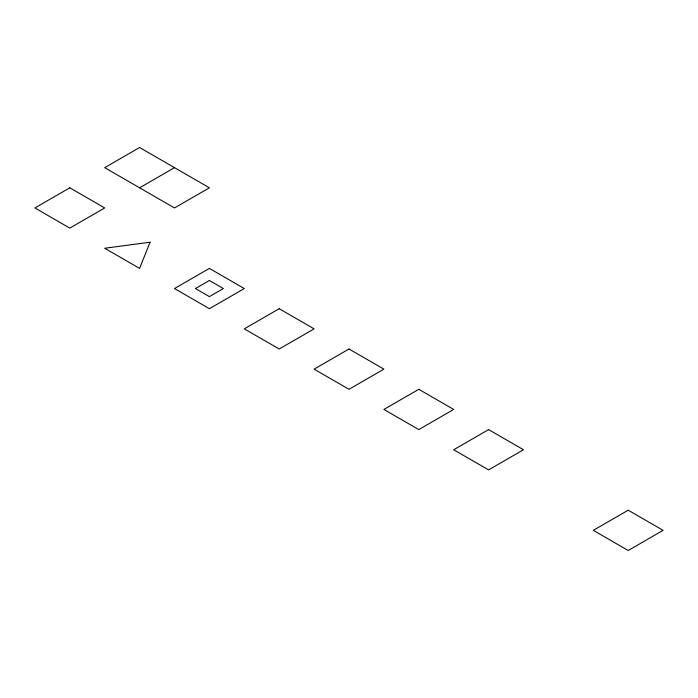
<?xml version="1.0" encoding="UTF-8"?>
<svg xmlns="http://www.w3.org/2000/svg" width="698" height="698" viewBox="0 0 698 698"><rect width="100%" height="100%" fill="white"/><g stroke="black" fill="none" stroke-linecap="round" stroke-linejoin="round"><path stroke-width="1.05" d="M139.6 187.806L174.5 167.66M150.07 242.206L139.6 268.398L104.7 248.252L150.07 242.206M69.8 187.806L34.9 207.952L69.8 228.106L104.7 207.952L69.8 187.806M139.6 147.505L104.7 167.66L174.5 207.952L209.4 187.806L139.6 147.505M209.4 268.398L174.5 288.553L209.4 308.699L244.3 288.553L209.4 268.398M209.4 280.491L195.44 288.553L209.4 296.615L223.36 288.553L209.4 280.491M279.2 308.699L244.3 328.854L279.2 349L314.1 328.854L279.2 308.699M349 349L314.1 369.146L349 389.301L383.9 369.146L349 349M418.8 389.301L383.9 409.447L418.8 429.602L453.7 409.447L418.8 389.301M488.6 429.602L453.7 449.748L488.6 469.894L523.5 449.748L488.6 429.602M628.2 510.194L593.3 530.34L628.2 550.495L663.1 530.34L628.2 510.194"/></g></svg>
